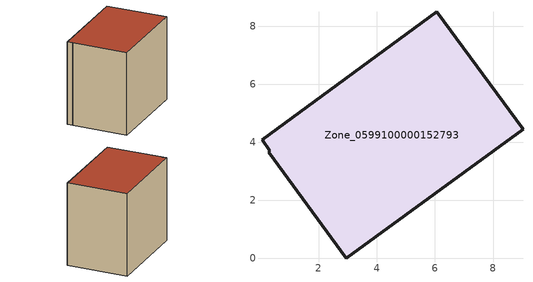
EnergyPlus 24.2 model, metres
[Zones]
Zone_0599100000152793
 floor ground (C_G): 0.32,3.71 0.05,4.08 6.07,8.5 9.03,4.45 2.95,0 0.28,3.66 z0
 wall outside (C_F): 9.03,4.45 6.07,8.5 0.05,4.08 0.32,3.71 0.28,3.66 2.95,0 9.03,4.45 z0:6.9
 roof outside (C_R): 0.05,4.08 0.32,3.71 0.28,3.66 2.95,0 9.03,4.45 6.07,8.5 z6.9
[BUILDING]
Pand.0599100000152793: North Axis=0; Terrain=City; Loads Convergence Tolerance Value=0.04; Temperature Convergence Tolerance Value=0.4; Solar Distribution=FullExterior; Maximum Number of Warmup Days=25; Minimum Number of Warmup Days=1
[Site:Location]
Rotterdam.The.Hague.AP_ZH_NLD Design_Conditions: Latitude=51.96; Longitude=4.45; Time Zone=1; Elevation=-4.5
[SITE:GROUNDTEMPERATURE:BUILDINGSURFACE]
18, 18, 18, 18, 18, 18, 18, 18, 18, 18, 18, 18
[MATERIAL] Thermal Absorptance=0.9; Solar Absorptance=0.7; Visible Absorptance=0.7
Name | Roughness | Thickness | Conductivity | Density | Specific Heat
G.TI.1946 | MediumSmooth | 0.15 | 1 | 540 | 1210
F.TI.1946 | Rough | 0.3 | 0.857143 | 1920 | 840
R.TI.1946 | MediumRough | 0.2 | 0.1 | 1500 | 1000
[CONSTRUCTION]
C_G: G.TI.1946
C_F: F.TI.1946
C_R: R.TI.1946
[ZONE]
Zone_0599100000152793: Type=1; Multiplier=1; Ceiling Height=Autocalculate; Volume=Autocalculate; Floor Area=autocalculate; Part of Total Floor Area=Yes
[ZONEINFILTRATION:DESIGNFLOWRATE]
Infil_Zone_0599100000152793: Zone or ZoneList or Space or SpaceList=Zone_0599100000152793; Schedule=AlwaysOn; Design Flow Rate Calculation Method=Flow/Area; Flow Rate per Floor Area=0.003; Constant Term Coefficient=1; Temperature Term Coefficient=0; Velocity Term Coefficient=0; Velocity Squared Term Coefficient=0
[HVACTEMPLATE:ZONE:IDEALLOADSAIRSYSTEM]
Zone_0599100000152793: Maximum Heating Supply Air Temperature=50; Minimum Cooling Supply Air Temperature=13; Maximum Heating Supply Air Humidity Ratio=0.0156; Minimum Cooling Supply Air Humidity Ratio=0.0077; Heating Limit=NoLimit; Cooling Limit=NoLimit; Dehumidification Control Type=ConstantSensibleHeatRatio; Cooling Sensible Heat Ratio=0.7; Dehumidification Setpoint=60; Humidification Control Type=None; Humidification Setpoint=30; Outdoor Air Method=None; Outdoor Air Flow Rate per Person=0.00944; Outdoor Air Flow Rate per Zone Floor Area=0; Outdoor Air Flow Rate per Zone=0; Demand Controlled Ventilation Type=None; Outdoor Air Economizer Type=NoEconomizer; Heat Recovery Type=None; Sensible Heat Recovery Effectiveness=0.7; Latent Heat Recovery Effectiveness=0.65
[ZONECONTROL:THERMOSTAT]
ThermostatControl_Zone_0599100000152793: Zone or ZoneList=Zone_0599100000152793; Control Type Schedule=DualSetpointControlType; Control 1=Thermostat_Zone_0599100000152793; Temperature Difference Between Cutout And Setpoint=0
[THERMOSTATSETPOINT:DUALSETPOINT]
Thermostat_Zone_0599100000152793: Heating Setpoint Temperature Schedule=HeatingSetpoint_Zone_0599100000152793; Cooling Setpoint Temperature Schedule=CoolingSetpoint_Zone_0599100000152793
[SCHEDULE:COMPACT]
HeatingSetpoint_Zone_0599100000152793: Through: 12/31, For: AllDays, Until: 24:00, 21
CoolingSetpoint_Zone_0599100000152793: Through: 12/31, For: AllDays, Until: 24:00, 24
DualSetpointControlType: Through: 12/31, For: AllDays, Until: 24:00, 4
AlwaysOn: Through: 12/31, For: AllDays, Until: 24:00, 1
